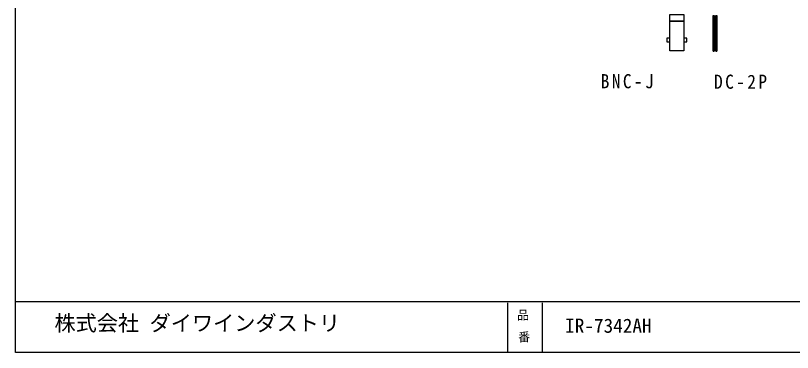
# Model space of a CAD drawing. Units: millimetres on the paper. Extents: x -142 to 142, y -95 to 95.
# Drawn here: x -141.8 to 19.4, y -94.8 to -25 of the extents above; entities that cross this region are included whole.
import ezdxf
from ezdxf.enums import TextEntityAlignment as Align

# ---------------------------------------------------------------- set-up
doc = ezdxf.new("R2010")
doc.units = ezdxf.units.MM
for name, color, linetype in [('0-0_0', 7, 'Continuous'), ('0-1_外形線', 7, 'Continuous'), ('0-3_枠', 7, 'Continuous'), ('0-6_レイヤー_1_0', 7, 'Continuous')]:
    doc.layers.add(name, color=color, linetype=linetype)
doc.styles.add('ＭＳ ゴシック', font='')
doc.styles.get('ＭＳ ゴシック').set_extended_font_data('MS Gothic')

msp = doc.modelspace()

# ---------------------------------------------------------------- linework, layer by layer
at = {"layer": '0-0_0'}
for p, q in [((2.976, -32.359), (3.185, -32.359)), ((3.531, -32.359), (3.741, -32.359))]:
    msp.add_line(p, q, dxfattribs=at)
for points in [[(-6.04, -24.764), (-3.133, -24.764), (-3.133, -26.134), (-6.04, -26.134)], [(-6.037, -26.133), (-3.13, -26.133), (-3.13, -32.249), (-6.037, -32.249)], [(-6.035, -29.674), (-6.683, -29.674), (-6.683, -30.406), (-6.035, -30.406)], [(-2.481, -29.671), (-3.129, -29.671), (-3.129, -30.403), (-2.481, -30.403)]]:
    msp.add_lwpolyline(points, close=True, dxfattribs=at)
for points in [[(2.976, -32.359), (2.976, -24.954), (3.185, -24.954), (3.185, -32.359)], [(3.531, -32.359), (3.531, -24.954), (3.741, -24.954), (3.741, -32.359)]]:
    msp.add_lwpolyline(points, dxfattribs=at)
at = {"layer": '0-3_枠'}
for p, q in [((141.803, -84.358), (-141.803, -84.354)), ((-39.681, -84.522), (-39.681, -94.842)), ((-32.546, -84.522), (-32.546, -94.842))]:
    msp.add_line(p, q, dxfattribs=at)
msp.add_lwpolyline([(-141.803, 94.842), (141.803, 94.842), (141.803, -94.842), (-141.803, -94.842)], close=True, dxfattribs=at)

# ---------------------------------------------------------------- texts
at = {"layer": '0-0_0', "char_height": 2.933, "attachment_point": 7, "style": 'ＭＳ ゴシック'}
for s, insert in [('\\T1.28;\\W0.9;BNC-J\\~', (-20.373, -40.09)), ('\\T1.28;\\W0.9;DC-2P', (3.15, -40.197))]:
    msp.add_mtext(s, dxfattribs=dict(at, insert=insert))
at = {"layer": '0-1_外形線', "style": 'ＭＳ ゴシック'}
msp.add_text('IR-7342AH', height=2.933, dxfattribs=at).set_placement((-27.762, -91.637), align=Align.BOTTOM_LEFT)
at = {"layer": '0-3_枠', "style": 'ＭＳ ゴシック'}
for s, p in [('品', (-37.741, -88.569)), ('番', (-37.514, -93.119))]:
    msp.add_text(s, height=1.833, dxfattribs=at).set_placement(p, align=Align.BOTTOM_LEFT)
at = {"layer": '0-6_レイヤー_1_0', "style": 'ＭＳ ゴシック'}
msp.add_text('株式会社 ダイワインダストリ', height=3.219, dxfattribs=at).set_placement((-133.726, -91.326), align=Align.BOTTOM_LEFT)

doc.saveas('drawing.dxf')
